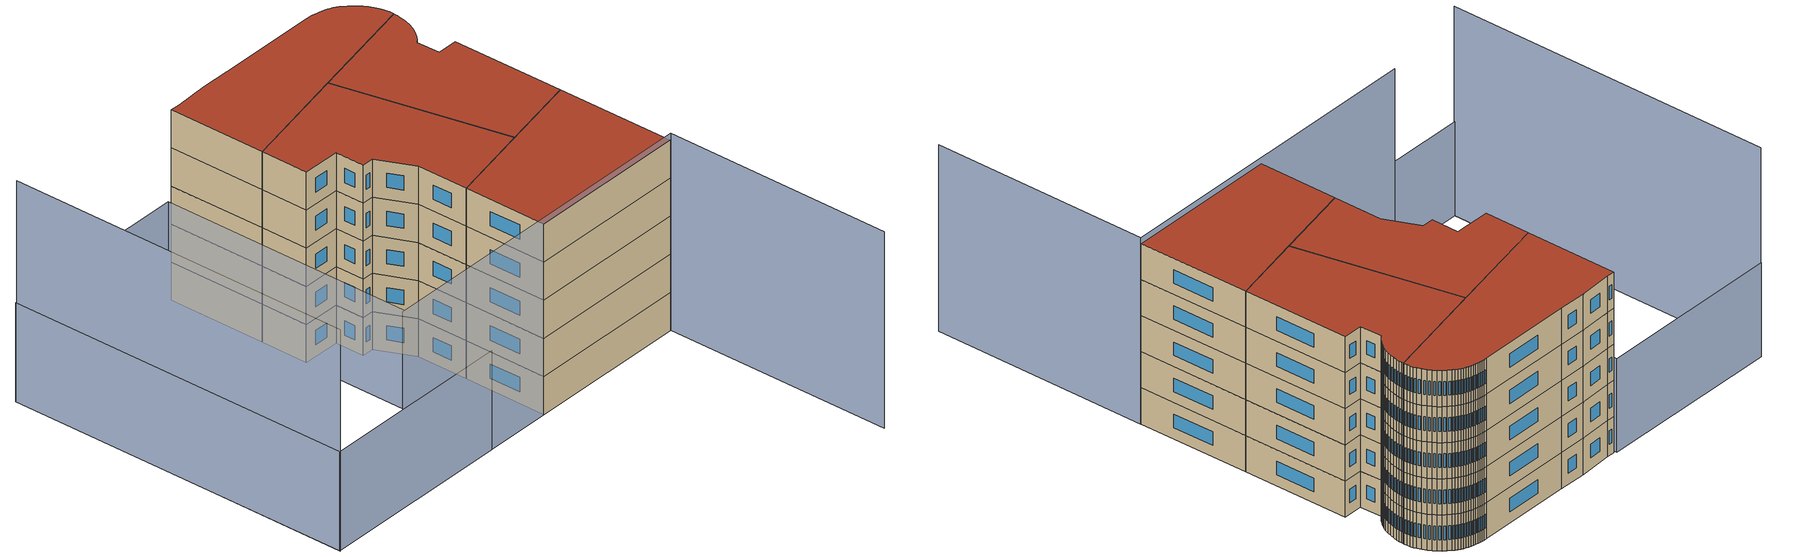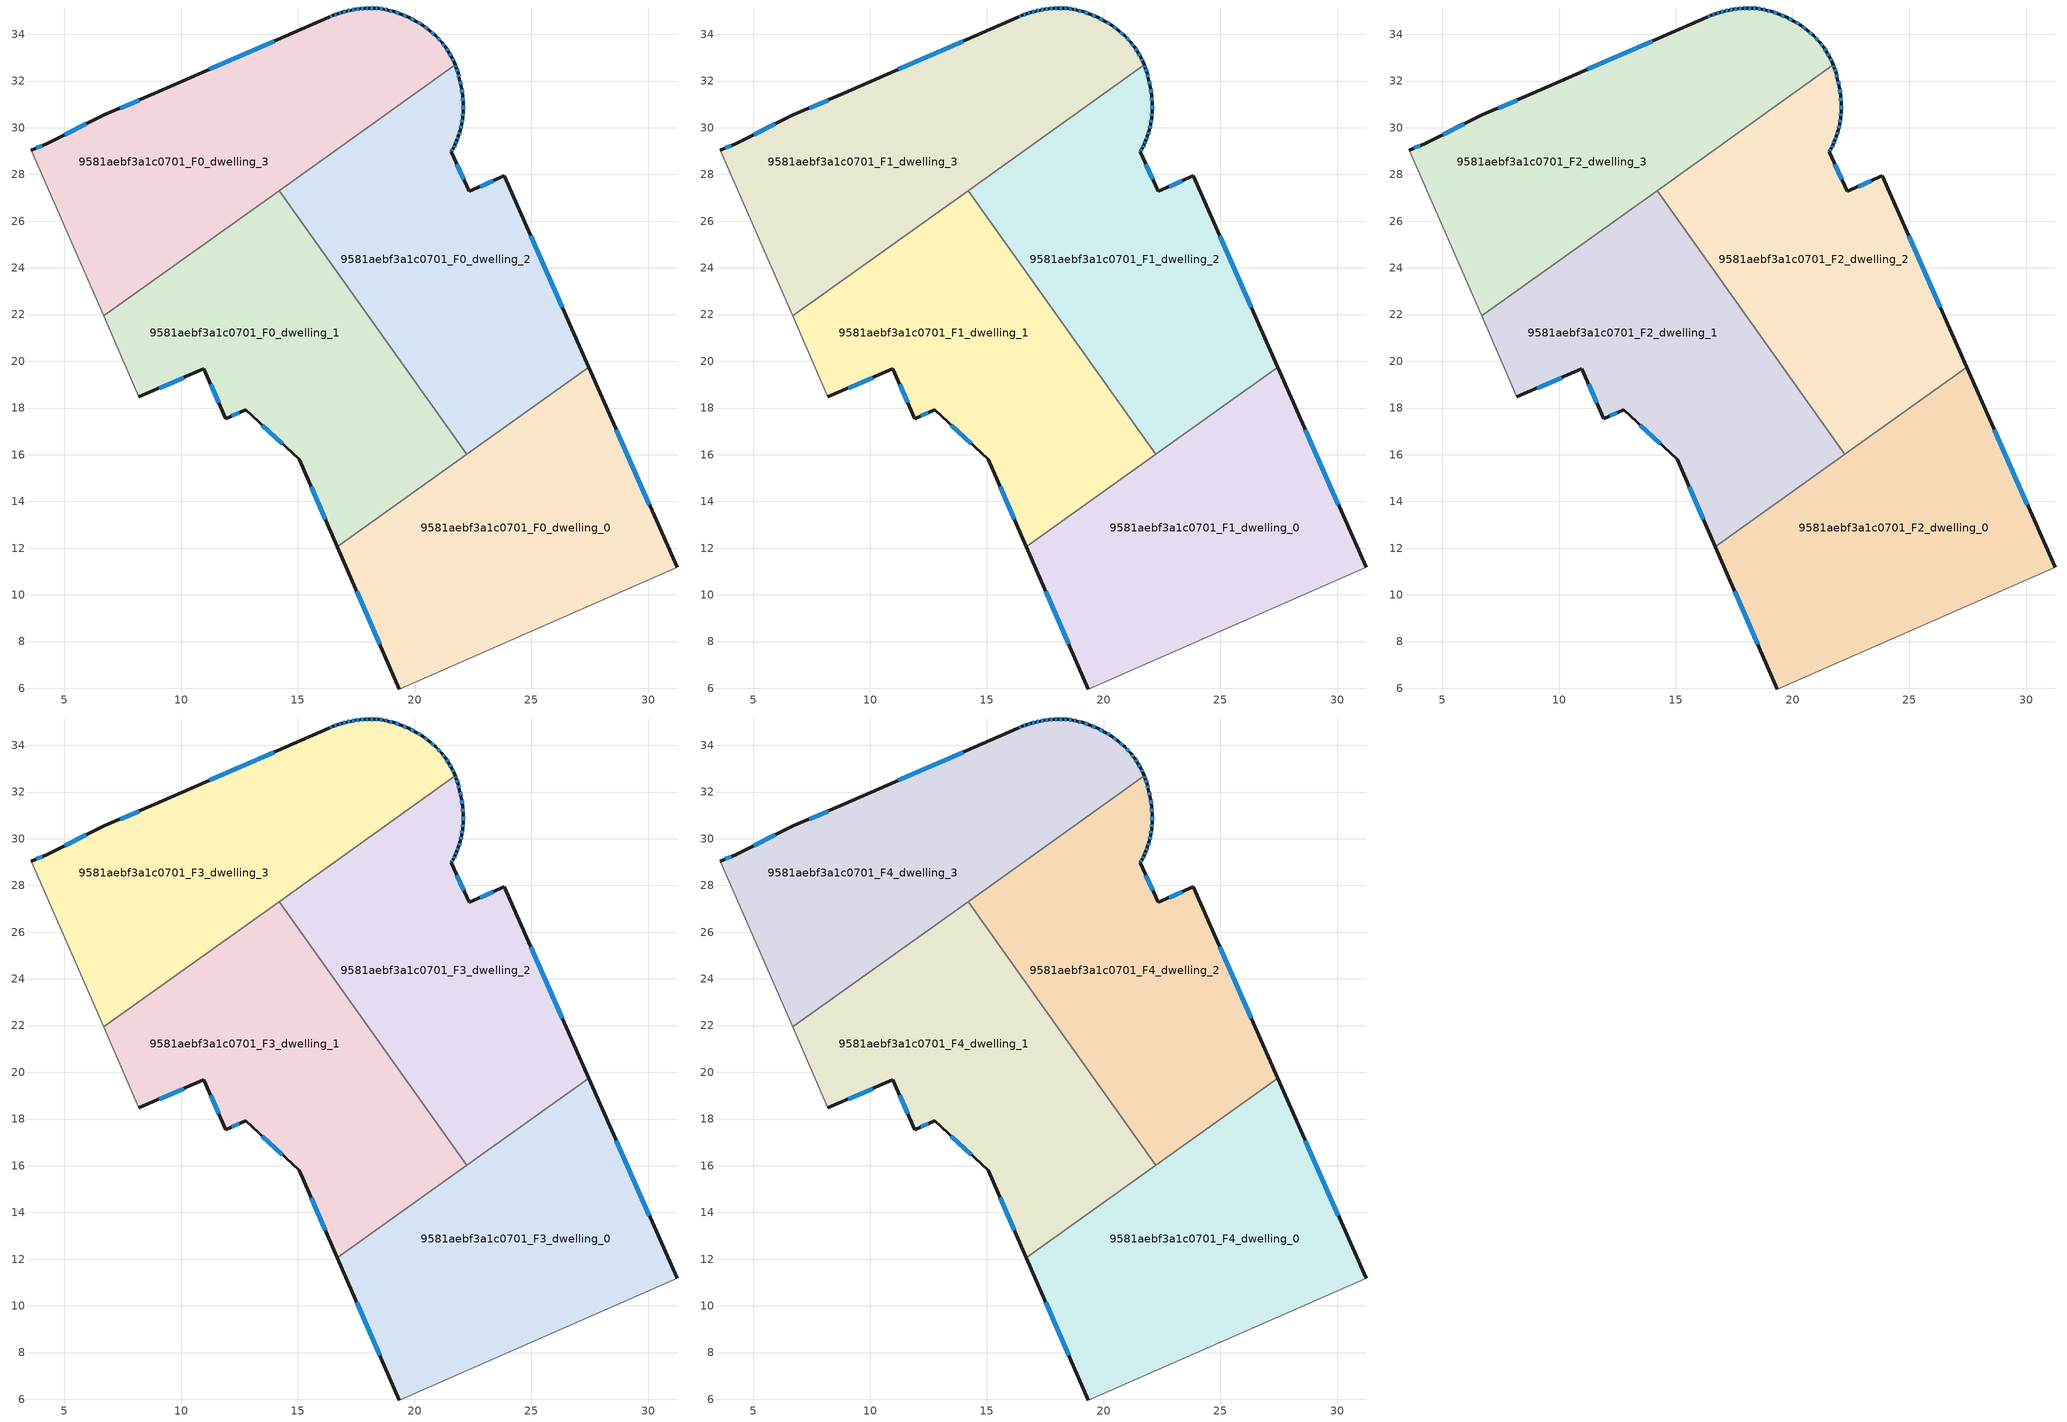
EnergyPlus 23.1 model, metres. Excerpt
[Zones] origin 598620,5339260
9581aebf3a1c0701_F0_dwelling_0
 floor ground (EU_floor_Construction): 27.45,19.75 31.23,11.18 19.34,5.97 16.69,12.07 z0
 wall outside (EU_wall_Construction): 31.23,11.18 27.45,19.75 / 16.69,12.07 19.34,5.97 z0:3
 wall adiabatic (EU_wall_Construction): 19.34,5.97 31.23,11.18 z0:3
 wall to 9581aebf3a1c0701_F0_dwelling_1 (EU_wall_Construction): 22.24,16.03 16.69,12.07 z0:3
 wall to 9581aebf3a1c0701_F0_dwelling_2 (EU_wall_Construction): 27.45,19.75 22.24,16.03 z0:3
 window (EU_Window_Construction): 30.05,13.87 28.64,17.06 / 17.52,10.16 18.51,7.88 z0.94:2.06
9581aebf3a1c0701_F0_dwelling_1
 floor ground (EU_floor_Construction): 14.19,27.31 22.24,16.03 16.69,12.07 15.05,15.81 12.75,17.92 11.9,17.55 10.97,19.68 8.19,18.47 6.67,21.95 z0
 wall outside (EU_wall_Construction): 8.19,18.47 10.97,19.68 11.9,17.55 12.76,17.92 15.05,15.81 16.69,12.07 z0:3
 wall adiabatic (EU_wall_Construction): 6.68,21.95 8.19,18.47 z0:3
 wall to 9581aebf3a1c0701_F0_dwelling_2 (EU_wall_Construction): 22.24,16.03 14.19,27.31 z0:3
 wall to 9581aebf3a1c0701_F0_dwelling_3 (EU_wall_Construction): 14.19,27.31 6.68,21.95 z0:3
 window (EU_Window_Construction): 9.06,18.85 10.1,19.3 / 15.56,14.64 16.17,13.24 / 13.48,17.26 14.33,16.47 / 12.17,17.66 12.49,17.8 / 11.27,19.01 11.61,18.22 z0.94:2.06
9581aebf3a1c0701_F0_dwelling_2
 floor ground (EU_floor_Construction): 22,31.75 22.05,31.4 22.07,31.04 22.07,30.69 22.05,30.42 22.01,30.16 21.95,29.9 21.87,29.63 21.81,29.46 21.74,29.29 21.66,29.12 21.57,28.96 22.34,27.27 23.84,27.93 27.45,19.75 22.24,16.03 14.19,27.31 21.73,32.69 21.78,32.57 21.85,32.34 21.92,32.1 z0
 wall outside (EU_wall_Construction): 27.45,19.75 23.84,27.93 22.34,27.27 21.57,28.96 21.66,29.12 21.74,29.29 21.81,29.46 21.87,29.63 21.95,29.9 22.01,30.16 22.05,30.42 22.07,30.69 22.07,31.04 22.05,31.4 22,31.75 21.92,32.1 21.85,32.34 21.78,32.57 21.73,32.69 z0:3
 wall to 9581aebf3a1c0701_F0_dwelling_3 (EU_wall_Construction): 21.73,32.69 14.19,27.31 z0:3
 window (EU_Window_Construction): 21.83,32.41 21.8,32.5 / 21.9,32.17 21.87,32.26 / 21.97,31.86 21.94,31.99 / 22.03,31.51 22.01,31.64 / 22.06,31.15 22.05,31.29 / 22.07,30.8 22.07,30.93 / 22.06,30.51 22.06,30.61 / 22.02,30.24 22.04,30.34 / 21.97,29.98 21.99,30.08 / 21.9,29.72 21.93,29.81 / 21.83,29.51 21.85,29.58 / 21.76,29.34 21.79,29.4 / 21.68,29.18 21.71,29.24 / 21.59,29.01 21.63,29.07 / 22.1,27.8 21.81,28.43 / 23.37,27.73 22.81,27.48 / 26.32,22.31 24.97,25.37 / 21.77,32.61 21.75,32.65 z0.94:2.06
9581aebf3a1c0701_F0_dwelling_3
 floor ground (EU_floor_Construction): 20.9,33.93 21.16,33.65 21.32,33.45 21.47,33.23 21.59,33.02 21.69,32.8 21.73,32.69 6.67,21.95 3.59,29.05 4.25,29.32 6.71,30.56 8.88,31.47 16.33,34.73 16.51,34.81 16.7,34.88 16.89,34.94 17.08,34.99 17.27,35.03 17.46,35.07 17.66,35.1 17.86,35.12 18.06,35.13 18.26,35.12 18.46,35.11 18.67,35.08 18.87,35.04 19.07,34.98 19.41,34.86 19.74,34.73 20.05,34.57 20.35,34.38 20.63,34.17 z0
 wall outside (EU_wall_Construction): 21.73,32.69 21.69,32.8 21.59,33.02 21.47,33.23 21.32,33.45 21.16,33.65 20.9,33.93 20.63,34.17 20.35,34.38 20.05,34.57 19.74,34.73 19.41,34.86 19.07,34.98 18.87,35.04 18.67,35.08 18.46,35.11 18.26,35.12 18.06,35.13 17.86,35.12 17.66,35.1 17.46,35.07 17.27,35.03 17.08,34.99 16.89,34.94 16.7,34.88 16.51,34.81 16.33,34.73 8.88,31.47 6.71,30.56 4.25,29.32 3.59,29.05 z0:3
 wall adiabatic (EU_wall_Construction): 3.59,29.05 6.68,21.95 z0:3
 window (EU_Window_Construction): 8.2,31.19 7.39,30.84 / 13.99,33.71 11.21,32.49 / 16.46,34.78 16.39,34.75 / 16.64,34.86 16.57,34.83 / 16.83,34.92 16.76,34.9 / 17.02,34.98 16.95,34.96 / 17.21,35.02 17.14,35 / 17.4,35.06 17.33,35.04 / 17.6,35.09 17.52,35.08 / 17.79,35.11 17.72,35.1 / 17.99,35.12 17.92,35.12 / 18.2,35.12 18.12,35.13 / 18.4,35.11 18.32,35.12 / 18.6,35.09 18.53,35.1 / 18.81,35.05 18.73,35.06 / 19.01,35 18.93,35.02 / 19.31,34.9 19.18,34.94 / 19.64,34.77 19.52,34.82 / 19.95,34.62 19.84,34.68 / 20.25,34.44 20.14,34.51 / 20.54,34.24 20.44,34.32 / 20.82,34.01 20.72,34.1 / 21.08,33.74 20.98,33.84 / 21.27,33.51 21.21,33.59 / 21.42,33.3 21.37,33.38 / 21.55,33.09 21.5,33.17 / 21.66,32.87 21.62,32.95 / 4.04,29.24 3.8,29.13 / 5.94,30.17 5.02,29.71 z0.94:2.06
9581aebf3a1c0701_F1_dwelling_0
 floor to 9581aebf3a1c0701_F0_dwelling_0 (EU_floor_Construction): 27.45,19.75 31.23,11.18 19.34,5.97 16.69,12.07 z3
 wall outside (EU_wall_Construction): 31.23,11.18 27.45,19.75 / 16.69,12.07 19.34,5.97 z3:6
 wall adiabatic (EU_wall_Construction): 19.34,5.97 31.23,11.18 z3:6
 wall to 9581aebf3a1c0701_F1_dwelling_1 (EU_wall_Construction): 22.24,16.03 16.69,12.07 z3:6
 wall to 9581aebf3a1c0701_F1_dwelling_2 (EU_wall_Construction): 27.45,19.75 22.24,16.03 z3:6
 window (EU_Window_Construction): 30.05,13.87 28.64,17.06 / 17.52,10.16 18.51,7.88 z3.94:5.06
9581aebf3a1c0701_F1_dwelling_1
 floor to 9581aebf3a1c0701_F0_dwelling_1 (EU_floor_Construction): 14.19,27.31 22.24,16.03 16.69,12.07 15.05,15.81 12.75,17.92 11.9,17.55 10.97,19.68 8.19,18.47 6.67,21.95 z3
 wall outside (EU_wall_Construction): 8.19,18.47 10.97,19.68 11.9,17.55 12.76,17.92 15.05,15.81 16.69,12.07 z3:6
 wall adiabatic (EU_wall_Construction): 6.68,21.95 8.19,18.47 z3:6
 wall to 9581aebf3a1c0701_F1_dwelling_2 (EU_wall_Construction): 22.24,16.03 14.19,27.31 z3:6
 wall to 9581aebf3a1c0701_F1_dwelling_3 (EU_wall_Construction): 14.19,27.31 6.68,21.95 z3:6
 window (EU_Window_Construction): 9.06,18.85 10.1,19.3 / 15.56,14.64 16.17,13.24 / 13.48,17.26 14.33,16.47 / 12.17,17.66 12.49,17.8 / 11.27,19.01 11.61,18.22 z3.94:5.06
9581aebf3a1c0701_F1_dwelling_2
 floor to 9581aebf3a1c0701_F0_dwelling_2 (EU_floor_Construction): 22,31.75 22.05,31.4 22.07,31.04 22.07,30.69 22.05,30.42 22.01,30.16 21.95,29.9 21.87,29.63 21.81,29.46 21.74,29.29 21.66,29.12 21.57,28.96 22.34,27.27 23.84,27.93 27.45,19.75 22.24,16.03 14.19,27.31 21.73,32.69 21.78,32.57 21.85,32.34 21.92,32.1 z3
 wall outside (EU_wall_Construction): 27.45,19.75 23.84,27.93 22.34,27.27 21.57,28.96 21.66,29.12 21.74,29.29 21.81,29.46 21.87,29.63 21.95,29.9 22.01,30.16 22.05,30.42 22.07,30.69 22.07,31.04 22.05,31.4 22,31.75 21.92,32.1 21.85,32.34 21.78,32.57 21.73,32.69 z3:6
 wall to 9581aebf3a1c0701_F1_dwelling_3 (EU_wall_Construction): 21.73,32.69 14.19,27.31 z3:6
 window (EU_Window_Construction): 21.83,32.41 21.8,32.5 / 21.9,32.17 21.87,32.26 / 21.97,31.86 21.94,31.99 / 22.03,31.51 22.01,31.64 / 22.06,31.15 22.05,31.29 / 22.07,30.8 22.07,30.93 / 22.06,30.51 22.06,30.61 / 22.02,30.24 22.04,30.34 / 21.97,29.98 21.99,30.08 / 21.9,29.72 21.93,29.81 / 21.83,29.51 21.85,29.58 / 21.76,29.34 21.79,29.4 / 21.68,29.18 21.71,29.24 / 21.59,29.01 21.63,29.07 / 22.1,27.8 21.81,28.43 / 23.37,27.73 22.81,27.48 / 26.32,22.31 24.97,25.37 / 21.77,32.61 21.75,32.65 z3.94:5.06
9581aebf3a1c0701_F1_dwelling_3
 floor to 9581aebf3a1c0701_F0_dwelling_3 (EU_floor_Construction): 20.9,33.93 21.16,33.65 21.32,33.45 21.47,33.23 21.59,33.02 21.69,32.8 21.73,32.69 6.67,21.95 3.59,29.05 4.25,29.32 6.71,30.56 8.88,31.47 16.33,34.73 16.51,34.81 16.7,34.88 16.89,34.94 17.08,34.99 17.27,35.03 17.46,35.07 17.66,35.1 17.86,35.12 18.06,35.13 18.26,35.12 18.46,35.11 18.67,35.08 18.87,35.04 19.07,34.98 19.41,34.86 19.74,34.73 20.05,34.57 20.35,34.38 20.63,34.17 z3
 wall outside (EU_wall_Construction): 21.73,32.69 21.69,32.8 21.59,33.02 21.47,33.23 21.32,33.45 21.16,33.65 20.9,33.93 20.63,34.17 20.35,34.38 20.05,34.57 19.74,34.73 19.41,34.86 19.07,34.98 18.87,35.04 18.67,35.08 18.46,35.11 18.26,35.12 18.06,35.13 17.86,35.12 17.66,35.1 17.46,35.07 17.27,35.03 17.08,34.99 16.89,34.94 16.7,34.88 16.51,34.81 16.33,34.73 8.88,31.47 6.71,30.56 4.25,29.32 3.59,29.05 z3:6
 wall adiabatic (EU_wall_Construction): 3.59,29.05 6.68,21.95 z3:6
 window (EU_Window_Construction): 8.2,31.19 7.39,30.84 / 13.99,33.71 11.21,32.49 / 16.46,34.78 16.39,34.75 / 16.64,34.86 16.57,34.83 / 16.83,34.92 16.76,34.9 / 17.02,34.98 16.95,34.96 / 17.21,35.02 17.14,35 / 17.4,35.06 17.33,35.04 / 17.6,35.09 17.52,35.08 / 17.79,35.11 17.72,35.1 / 17.99,35.12 17.92,35.12 / 18.2,35.12 18.12,35.13 / 18.4,35.11 18.32,35.12 / 18.6,35.09 18.53,35.1 / 18.81,35.05 18.73,35.06 / 19.01,35 18.93,35.02 / 19.31,34.9 19.18,34.94 / 19.64,34.77 19.52,34.82 / 19.95,34.62 19.84,34.68 / 20.25,34.44 20.14,34.51 / 20.54,34.24 20.44,34.32 / 20.82,34.01 20.72,34.1 / 21.08,33.74 20.98,33.84 / 21.27,33.51 21.21,33.59 / 21.42,33.3 21.37,33.38 / 21.55,33.09 21.5,33.17 / 21.66,32.87 21.62,32.95 / 4.04,29.24 3.8,29.13 / 5.94,30.17 5.02,29.71 z3.94:5.06
9581aebf3a1c0701_F2_dwelling_0
 floor to 9581aebf3a1c0701_F1_dwelling_0 (EU_floor_Construction): 27.45,19.75 31.23,11.18 19.34,5.97 16.69,12.07 z6
 wall outside (EU_wall_Construction): 31.23,11.18 27.45,19.75 / 16.69,12.07 19.34,5.97 z6:9
 wall adiabatic (EU_wall_Construction): 19.34,5.97 31.23,11.18 z6:9
 wall to 9581aebf3a1c0701_F2_dwelling_1 (EU_wall_Construction): 22.24,16.03 16.69,12.07 z6:9
 wall to 9581aebf3a1c0701_F2_dwelling_2 (EU_wall_Construction): 27.45,19.75 22.24,16.03 z6:9
 window (EU_Window_Construction): 30.05,13.87 28.64,17.06 / 17.52,10.16 18.51,7.88 z6.94:8.06
9581aebf3a1c0701_F2_dwelling_1
 floor to 9581aebf3a1c0701_F1_dwelling_1 (EU_floor_Construction): 14.19,27.31 22.24,16.03 16.69,12.07 15.05,15.81 12.75,17.92 11.9,17.55 10.97,19.68 8.19,18.47 6.67,21.95 z6
 wall outside (EU_wall_Construction): 8.19,18.47 10.97,19.68 11.9,17.55 12.76,17.92 15.05,15.81 16.69,12.07 z6:9
 wall adiabatic (EU_wall_Construction): 6.68,21.95 8.19,18.47 z6:9
 wall to 9581aebf3a1c0701_F2_dwelling_2 (EU_wall_Construction): 22.24,16.03 14.19,27.31 z6:9
 wall to 9581aebf3a1c0701_F2_dwelling_3 (EU_wall_Construction): 14.19,27.31 6.68,21.95 z6:9
 window (EU_Window_Construction): 9.06,18.85 10.1,19.3 / 15.56,14.64 16.17,13.24 / 13.48,17.26 14.33,16.47 / 12.17,17.66 12.49,17.8 / 11.27,19.01 11.61,18.22 z6.94:8.06
9581aebf3a1c0701_F2_dwelling_2
 floor to 9581aebf3a1c0701_F1_dwelling_2 (EU_floor_Construction): 22,31.75 22.05,31.4 22.07,31.04 22.07,30.69 22.05,30.42 22.01,30.16 21.95,29.9 21.87,29.63 21.81,29.46 21.74,29.29 21.66,29.12 21.57,28.96 22.34,27.27 23.84,27.93 27.45,19.75 22.24,16.03 14.19,27.31 21.73,32.69 21.78,32.57 21.85,32.34 21.92,32.1 z6
 wall outside (EU_wall_Construction): 27.45,19.75 23.84,27.93 22.34,27.27 21.57,28.96 21.66,29.12 21.74,29.29 21.81,29.46 21.87,29.63 21.95,29.9 22.01,30.16 22.05,30.42 22.07,30.69 22.07,31.04 22.05,31.4 22,31.75 21.92,32.1 21.85,32.34 21.78,32.57 21.73,32.69 z6:9
 wall to 9581aebf3a1c0701_F2_dwelling_3 (EU_wall_Construction): 21.73,32.69 14.19,27.31 z6:9
 window (EU_Window_Construction): 21.83,32.41 21.8,32.5 / 21.9,32.17 21.87,32.26 / 21.97,31.86 21.94,31.99 / 22.03,31.51 22.01,31.64 / 22.06,31.15 22.05,31.29 / 22.07,30.8 22.07,30.93 / 22.06,30.51 22.06,30.61 / 22.02,30.24 22.04,30.34 / 21.97,29.98 21.99,30.08 / 21.9,29.72 21.93,29.81 / 21.83,29.51 21.85,29.58 / 21.76,29.34 21.79,29.4 / 21.68,29.18 21.71,29.24 / 21.59,29.01 21.63,29.07 / 22.1,27.8 21.81,28.43 / 23.37,27.73 22.81,27.48 / 26.32,22.31 24.97,25.37 / 21.77,32.61 21.75,32.65 z6.94:8.06
9581aebf3a1c0701_F2_dwelling_3
 floor to 9581aebf3a1c0701_F1_dwelling_3 (EU_floor_Construction): 20.9,33.93 21.16,33.65 21.32,33.45 21.47,33.23 21.59,33.02 21.69,32.8 21.73,32.69 6.67,21.95 3.59,29.05 4.25,29.32 6.71,30.56 8.88,31.47 16.33,34.73 16.51,34.81 16.7,34.88 16.89,34.94 17.08,34.99 17.27,35.03 17.46,35.07 17.66,35.1 17.86,35.12 18.06,35.13 18.26,35.12 18.46,35.11 18.67,35.08 18.87,35.04 19.07,34.98 19.41,34.86 19.74,34.73 20.05,34.57 20.35,34.38 20.63,34.17 z6
 wall outside (EU_wall_Construction): 21.73,32.69 21.69,32.8 21.59,33.02 21.47,33.23 21.32,33.45 21.16,33.65 20.9,33.93 20.63,34.17 20.35,34.38 20.05,34.57 19.74,34.73 19.41,34.86 19.07,34.98 18.87,35.04 18.67,35.08 18.46,35.11 18.26,35.12 18.06,35.13 17.86,35.12 17.66,35.1 17.46,35.07 17.27,35.03 17.08,34.99 16.89,34.94 16.7,34.88 16.51,34.81 16.33,34.73 8.88,31.47 6.71,30.56 4.25,29.32 3.59,29.05 z6:9
 wall adiabatic (EU_wall_Construction): 3.59,29.05 6.68,21.95 z6:9
 window (EU_Window_Construction): 8.2,31.19 7.39,30.84 / 13.99,33.71 11.21,32.49 / 16.46,34.78 16.39,34.75 / 16.64,34.86 16.57,34.83 / 16.83,34.92 16.76,34.9 / 17.02,34.98 16.95,34.96 / 17.21,35.02 17.14,35 / 17.4,35.06 17.33,35.04 / 17.6,35.09 17.52,35.08 / 17.79,35.11 17.72,35.1 / 17.99,35.12 17.92,35.12 / 18.2,35.12 18.12,35.13 / 18.4,35.11 18.32,35.12 / 18.6,35.09 18.53,35.1 / 18.81,35.05 18.73,35.06 / 19.01,35 18.93,35.02 / 19.31,34.9 19.18,34.94 / 19.64,34.77 19.52,34.82 / 19.95,34.62 19.84,34.68 / 20.25,34.44 20.14,34.51 / 20.54,34.24 20.44,34.32 / 20.82,34.01 20.72,34.1 / 21.08,33.74 20.98,33.84 / 21.27,33.51 21.21,33.59 / 21.42,33.3 21.37,33.38 / 21.55,33.09 21.5,33.17 / 21.66,32.87 21.62,32.95 / 4.04,29.24 3.8,29.13 / 5.94,30.17 5.02,29.71 z6.94:8.06
9581aebf3a1c0701_F3_dwelling_0
 floor to 9581aebf3a1c0701_F2_dwelling_0 (EU_floor_Construction): 27.45,19.75 31.23,11.18 19.34,5.97 16.69,12.07 z9
 wall outside (EU_wall_Construction): 31.23,11.18 27.45,19.75 / 16.69,12.07 19.34,5.97 z9:12
 wall adiabatic (EU_wall_Construction): 19.34,5.97 31.23,11.18 z9:12
 wall to 9581aebf3a1c0701_F3_dwelling_1 (EU_wall_Construction): 22.24,16.03 16.69,12.07 z9:12
 wall to 9581aebf3a1c0701_F3_dwelling_2 (EU_wall_Construction): 27.45,19.75 22.24,16.03 z9:12
 window (EU_Window_Construction): 30.05,13.87 28.64,17.06 / 17.52,10.16 18.51,7.88 z9.94:11.06
9581aebf3a1c0701_F3_dwelling_1
 floor to 9581aebf3a1c0701_F2_dwelling_1 (EU_floor_Construction): 14.19,27.31 22.24,16.03 16.69,12.07 15.05,15.81 12.75,17.92 11.9,17.55 10.97,19.68 8.19,18.47 6.67,21.95 z9
 wall outside (EU_wall_Construction): 8.19,18.47 10.97,19.68 11.9,17.55 12.76,17.92 15.05,15.81 16.69,12.07 z9:12
 wall adiabatic (EU_wall_Construction): 6.68,21.95 8.19,18.47 z9:12
 wall to 9581aebf3a1c0701_F3_dwelling_2 (EU_wall_Construction): 22.24,16.03 14.19,27.31 z9:12
 wall to 9581aebf3a1c0701_F3_dwelling_3 (EU_wall_Construction): 14.19,27.31 6.68,21.95 z9:12
 window (EU_Window_Construction): 9.06,18.85 10.1,19.3 / 15.56,14.64 16.17,13.24 / 13.48,17.26 14.33,16.47 / 12.17,17.66 12.49,17.8 / 11.27,19.01 11.61,18.22 z9.94:11.06
9581aebf3a1c0701_F3_dwelling_2
 floor to 9581aebf3a1c0701_F2_dwelling_2 (EU_floor_Construction): 22,31.75 22.05,31.4 22.07,31.04 22.07,30.69 22.05,30.42 22.01,30.16 21.95,29.9 21.87,29.63 21.81,29.46 21.74,29.29 21.66,29.12 21.57,28.96 22.34,27.27 23.84,27.93 27.45,19.75 22.24,16.03 14.19,27.31 21.73,32.69 21.78,32.57 21.85,32.34 21.92,32.1 z9
 wall outside (EU_wall_Construction): 27.45,19.75 23.84,27.93 22.34,27.27 21.57,28.96 21.66,29.12 21.74,29.29 21.81,29.46 21.87,29.63 21.95,29.9 22.01,30.16 22.05,30.42 22.07,30.69 22.07,31.04 22.05,31.4 22,31.75 21.92,32.1 21.85,32.34 21.78,32.57 21.73,32.69 z9:12
 wall to 9581aebf3a1c0701_F3_dwelling_3 (EU_wall_Construction): 21.73,32.69 14.19,27.31 z9:12
 window (EU_Window_Construction): 21.83,32.41 21.8,32.5 / 21.9,32.17 21.87,32.26 / 21.97,31.86 21.94,31.99 / 22.03,31.51 22.01,31.64 / 22.06,31.15 22.05,31.29 / 22.07,30.8 22.07,30.93 / 22.06,30.51 22.06,30.61 / 22.02,30.24 22.04,30.34 / 21.97,29.98 21.99,30.08 / 21.9,29.72 21.93,29.81 / 21.83,29.51 21.85,29.58 / 21.76,29.34 21.79,29.4 / 21.68,29.18 21.71,29.24 / 21.59,29.01 21.63,29.07 / 22.1,27.8 21.81,28.43 / 23.37,27.73 22.81,27.48 / 26.32,22.31 24.97,25.37 / 21.77,32.61 21.75,32.65 z9.94:11.06
9581aebf3a1c0701_F3_dwelling_3
 floor to 9581aebf3a1c0701_F2_dwelling_3 (EU_floor_Construction): 20.9,33.93 21.16,33.65 21.32,33.45 21.47,33.23 21.59,33.02 21.69,32.8 21.73,32.69 6.67,21.95 3.59,29.05 4.25,29.32 6.71,30.56 8.88,31.47 16.33,34.73 16.51,34.81 16.7,34.88 16.89,34.94 17.08,34.99 17.27,35.03 17.46,35.07 17.66,35.1 17.86,35.12 18.06,35.13 18.26,35.12 18.46,35.11 18.67,35.08 18.87,35.04 19.07,34.98 19.41,34.86 19.74,34.73 20.05,34.57 20.35,34.38 20.63,34.17 z9
 wall outside (EU_wall_Construction): 21.73,32.69 21.69,32.8 21.59,33.02 21.47,33.23 21.32,33.45 21.16,33.65 20.9,33.93 20.63,34.17 20.35,34.38 20.05,34.57 19.74,34.73 19.41,34.86 19.07,34.98 18.87,35.04 18.67,35.08 18.46,35.11 18.26,35.12 18.06,35.13 17.86,35.12 17.66,35.1 17.46,35.07 17.27,35.03 17.08,34.99 16.89,34.94 16.7,34.88 16.51,34.81 16.33,34.73 8.88,31.47 6.71,30.56 4.25,29.32 3.59,29.05 z9:12
 wall adiabatic (EU_wall_Construction): 3.59,29.05 6.68,21.95 z9:12
 window (EU_Window_Construction): 8.2,31.19 7.39,30.84 / 13.99,33.71 11.21,32.49 / 16.46,34.78 16.39,34.75 / 16.64,34.86 16.57,34.83 / 16.83,34.92 16.76,34.9 / 17.02,34.98 16.95,34.96 / 17.21,35.02 17.14,35 / 17.4,35.06 17.33,35.04 / 17.6,35.09 17.52,35.08 / 17.79,35.11 17.72,35.1 / 17.99,35.12 17.92,35.12 / 18.2,35.12 18.12,35.13 / 18.4,35.11 18.32,35.12 / 18.6,35.09 18.53,35.1 / 18.81,35.05 18.73,35.06 / 19.01,35 18.93,35.02 / 19.31,34.9 19.18,34.94 / 19.64,34.77 19.52,34.82 / 19.95,34.62 19.84,34.68 / 20.25,34.44 20.14,34.51 / 20.54,34.24 20.44,34.32 / 20.82,34.01 20.72,34.1 / 21.08,33.74 20.98,33.84 / 21.27,33.51 21.21,33.59 / 21.42,33.3 21.37,33.38 / 21.55,33.09 21.5,33.17 / 21.66,32.87 21.62,32.95 / 4.04,29.24 3.8,29.13 / 5.94,30.17 5.02,29.71 z9.94:11.06
9581aebf3a1c0701_F4_dwelling_0
 floor to 9581aebf3a1c0701_F3_dwelling_0 (EU_floor_Construction): 27.45,19.75 31.23,11.18 19.34,5.97 16.69,12.07 z12
 wall outside (EU_wall_Construction): 31.23,11.18 27.45,19.75 / 16.69,12.07 19.34,5.97 z12:15
 wall adiabatic (EU_wall_Construction): 19.34,5.97 31.23,11.18 z12:15
 wall to 9581aebf3a1c0701_F4_dwelling_1 (EU_wall_Construction): 22.24,16.03 16.69,12.07 z12:15
 wall to 9581aebf3a1c0701_F4_dwelling_2 (EU_wall_Construction): 27.45,19.75 22.24,16.03 z12:15
 window (EU_Window_Construction): 30.05,13.87 28.64,17.06 / 17.52,10.16 18.51,7.88 z12.94:14.06
 roof outside (EU_roof_Construction): 31.23,11.18 27.45,19.75 16.69,12.07 19.34,5.97 z15
9581aebf3a1c0701_F4_dwelling_1
 floor to 9581aebf3a1c0701_F3_dwelling_1 (EU_floor_Construction): 14.19,27.31 22.24,16.03 16.69,12.07 15.05,15.81 12.75,17.92 11.9,17.55 10.97,19.68 8.19,18.47 6.67,21.95 z12
 wall outside (EU_wall_Construction): 8.19,18.47 10.97,19.68 11.9,17.55 12.76,17.92 15.05,15.81 16.69,12.07 z12:15
 wall adiabatic (EU_wall_Construction): 6.68,21.95 8.19,18.47 z12:15
 wall to 9581aebf3a1c0701_F4_dwelling_2 (EU_wall_Construction): 22.24,16.03 14.19,27.31 z12:15
 wall to 9581aebf3a1c0701_F4_dwelling_3 (EU_wall_Construction): 14.19,27.31 6.68,21.95 z12:15
 window (EU_Window_Construction): 9.06,18.85 10.1,19.3 / 15.56,14.64 16.17,13.24 / 13.48,17.26 14.33,16.47 / 12.17,17.66 12.49,17.8 / 11.27,19.01 11.61,18.22 z12.94:14.06
 roof outside (EU_roof_Construction): 22.24,16.03 14.19,27.31 6.67,21.95 8.19,18.47 10.97,19.68 11.9,17.55 12.75,17.92 15.05,15.81 16.69,12.07 z15
9581aebf3a1c0701_F4_dwelling_2
 floor to 9581aebf3a1c0701_F3_dwelling_2 (EU_floor_Construction): 22,31.75 22.05,31.4 22.07,31.04 22.07,30.69 22.05,30.42 22.01,30.16 21.95,29.9 21.87,29.63 21.81,29.46 21.74,29.29 21.66,29.12 21.57,28.96 22.34,27.27 23.84,27.93 27.45,19.75 22.24,16.03 14.19,27.31 21.73,32.69 21.78,32.57 21.85,32.34 21.92,32.1 z12
 wall outside (EU_wall_Construction): 27.45,19.75 23.84,27.93 22.34,27.27 21.57,28.96 21.66,29.12 21.74,29.29 21.81,29.46 21.87,29.63 21.95,29.9 22.01,30.16 22.05,30.42 22.07,30.69 22.07,31.04 22.05,31.4 22,31.75 21.92,32.1 21.85,32.34 21.78,32.57 21.73,32.69 z12:15
 wall to 9581aebf3a1c0701_F4_dwelling_3 (EU_wall_Construction): 21.73,32.69 14.19,27.31 z12:15
 window (EU_Window_Construction): 21.83,32.41 21.8,32.5 / 21.9,32.17 21.87,32.26 / 21.97,31.86 21.94,31.99 / 22.03,31.51 22.01,31.64 / 22.06,31.15 22.05,31.29 / 22.07,30.8 22.07,30.93 / 22.06,30.51 22.06,30.61 / 22.02,30.24 22.04,30.34 / 21.97,29.98 21.99,30.08 / 21.9,29.72 21.93,29.81 / 21.83,29.51 21.85,29.58 / 21.76,29.34 21.79,29.4 / 21.68,29.18 21.71,29.24 / 21.59,29.01 21.63,29.07 / 22.1,27.8 21.81,28.43 / 23.37,27.73 22.81,27.48 / 26.32,22.31 24.97,25.37 / 21.77,32.61 21.75,32.65 z12.94:14.06
 roof outside (EU_roof_Construction): 27.45,19.75 23.84,27.93 22.34,27.27 21.57,28.96 21.66,29.12 21.74,29.29 21.81,29.46 21.87,29.63 21.95,29.9 22.01,30.16 22.05,30.42 22.07,30.69 22.07,31.04 22.05,31.4 22,31.75 21.92,32.1 21.85,32.34 21.78,32.57 21.73,32.69 14.19,27.31 22.24,16.03 z15
9581aebf3a1c0701_F4_dwelling_3
 floor to 9581aebf3a1c0701_F3_dwelling_3 (EU_floor_Construction): 20.9,33.93 21.16,33.65 21.32,33.45 21.47,33.23 21.59,33.02 21.69,32.8 21.73,32.69 6.67,21.95 3.59,29.05 4.25,29.32 6.71,30.56 8.88,31.47 16.33,34.73 16.51,34.81 16.7,34.88 16.89,34.94 17.08,34.99 17.27,35.03 17.46,35.07 17.66,35.1 17.86,35.12 18.06,35.13 18.26,35.12 18.46,35.11 18.67,35.08 18.87,35.04 19.07,34.98 19.41,34.86 19.74,34.73 20.05,34.57 20.35,34.38 20.63,34.17 z12
 wall outside (EU_wall_Construction): 21.73,32.69 21.69,32.8 21.59,33.02 21.47,33.23 21.32,33.45 21.16,33.65 20.9,33.93 20.63,34.17 20.35,34.38 20.05,34.57 19.74,34.73 19.41,34.86 19.07,34.98 18.87,35.04 18.67,35.08 18.46,35.11 18.26,35.12 18.06,35.13 17.86,35.12 17.66,35.1 17.46,35.07 17.27,35.03 17.08,34.99 16.89,34.94 16.7,34.88 16.51,34.81 16.33,34.73 8.88,31.47 6.71,30.56 4.25,29.32 3.59,29.05 z12:15
 wall adiabatic (EU_wall_Construction): 3.59,29.05 6.68,21.95 z12:15
 window (EU_Window_Construction): 8.2,31.19 7.39,30.84 / 13.99,33.71 11.21,32.49 / 16.46,34.78 16.39,34.75 / 16.64,34.86 16.57,34.83 / 16.83,34.92 16.76,34.9 / 17.02,34.98 16.95,34.96 / 17.21,35.02 17.14,35 / 17.4,35.06 17.33,35.04 / 17.6,35.09 17.52,35.08 / 17.79,35.11 17.72,35.1 / 17.99,35.12 17.92,35.12 / 18.2,35.12 18.12,35.13 / 18.4,35.11 18.32,35.12 / 18.6,35.09 18.53,35.1 / 18.81,35.05 18.73,35.06 / 19.01,35 18.93,35.02 / 19.31,34.9 19.18,34.94 / 19.64,34.77 19.52,34.82 / 19.95,34.62 19.84,34.68 / 20.25,34.44 20.14,34.51 / 20.54,34.24 20.44,34.32 / 20.82,34.01 20.72,34.1 / 21.08,33.74 20.98,33.84 / 21.27,33.51 21.21,33.59 / 21.42,33.3 21.37,33.38 / 21.55,33.09 21.5,33.17 / 21.66,32.87 21.62,32.95 / 4.04,29.24 3.8,29.13 / 5.94,30.17 5.02,29.71 z12.94:14.06
 roof outside (EU_roof_Construction): 21.73,32.69 21.69,32.8 21.59,33.02 21.47,33.23 21.32,33.45 21.16,33.65 20.9,33.93 20.63,34.17 20.35,34.38 20.05,34.57 19.74,34.73 19.41,34.86 19.07,34.98 18.87,35.04 18.67,35.08 18.46,35.11 18.26,35.12 18.06,35.13 17.86,35.12 17.66,35.1 17.46,35.07 17.27,35.03 17.08,34.99 16.89,34.94 16.7,34.88 16.51,34.81 16.33,34.73 8.88,31.47 6.71,30.56 4.25,29.32 3.59,29.05 6.67,21.95 z15
shading: 6.08,0.17 31.27,11.2 / 31.27,11.2 38.57,-5.48 z0:15.5; -10.87,22.88 0.15,-2.47 z0:17.4; 3.39,29.13 14.44,3.81 / 14.44,3.81 0.13,-2.43 / 0.13,-2.43 -10.92,22.88 / -10.92,22.88 3.39,29.13 z0:7.8
[Building]
EU S2 Campaign: North Axis=0; Terrain=City; Solar Distribution=FullExterior
[Site:Location]
Vienna: Latitude=48; Longitude=16.5; Time Zone=1; Elevation=183
[SizingPeriod:WeatherFileDays]
AnnualSizingPeriod: Begin Month=1; Begin Day of Month=1; End Month=12; End Day of Month=31; Day of Week for Start Day=Monday; Use Weather File Daylight Saving Period=No; Use Weather File Rain and Snow Indicators=No
[MATERIAL]
EU_InternalMass_Material: Roughness=MediumRough; Thickness=0.1; Conductivity=1; Density=1800; Specific Heat=900; Thermal Absorptance=0.9; Solar Absorptance=0.7; Visible Absorptance=0.7
[MATERIAL:NOMASS] Roughness=MediumRough; Thermal Absorptance=0.9; Solar Absorptance=0.7; Visible Absorptance=0.7
Name | Thermal Resistance
EU_wall_NoMass | 0.914258
EU_roof_NoMass | 0.954009
EU_floor_NoMass | 1.09711
[WINDOWMATERIAL:SIMPLEGLAZINGSYSTEM]
EU_Window_SimpleGlazing: UFactor=2.09642; Solar Heat Gain Coefficient=0.65; Visible Transmittance=0.65
[CONSTRUCTION]
EU_wall_Construction: EU_wall_NoMass
EU_roof_Construction: EU_roof_NoMass
EU_floor_Construction: EU_floor_NoMass
EU_Window_Construction: EU_Window_SimpleGlazing
EU_InternalMass_Construction: EU_InternalMass_Material
[ZONE] Type=1; Multiplier=1; Ceiling Height=autocalculate; Floor Area=autocalculate; Part of Total Floor Area=Yes
Name | Volume
9581aebf3a1c0701_F0_dwelling_0; 9581aebf3a1c0701_F1_dwelling_0; 9581aebf3a1c0701_F2_dwelling_0; 9581aebf3a1c0701_F3_dwelling_0; 9581aebf3a1c0701_F4_dwelling_0 | 311.476
9581aebf3a1c0701_F0_dwelling_1; 9581aebf3a1c0701_F1_dwelling_1; 9581aebf3a1c0701_F2_dwelling_1; 9581aebf3a1c0701_F3_dwelling_1; 9581aebf3a1c0701_F4_dwelling_1 | 311.494
9581aebf3a1c0701_F0_dwelling_2; 9581aebf3a1c0701_F1_dwelling_2; 9581aebf3a1c0701_F2_dwelling_2; 9581aebf3a1c0701_F3_dwelling_2; 9581aebf3a1c0701_F4_dwelling_2 | 311.473
9581aebf3a1c0701_F0_dwelling_3; 9581aebf3a1c0701_F1_dwelling_3; 9581aebf3a1c0701_F2_dwelling_3; 9581aebf3a1c0701_F3_dwelling_3; 9581aebf3a1c0701_F4_dwelling_3 | 311.471
[INTERNALMASS] Construction=EU_InternalMass_Construction
Name | Zone or ZoneList | Surface Area
9581aebf3a1c0701_F0_dwelling_0_EU_InternalMass | 9581aebf3a1c0701_F0_dwelling_0 | 103.825
9581aebf3a1c0701_F0_dwelling_1_EU_InternalMass | 9581aebf3a1c0701_F0_dwelling_1 | 103.833
9581aebf3a1c0701_F0_dwelling_2_EU_InternalMass | 9581aebf3a1c0701_F0_dwelling_2 | 103.826
9581aebf3a1c0701_F0_dwelling_3_EU_InternalMass | 9581aebf3a1c0701_F0_dwelling_3 | 103.823
9581aebf3a1c0701_F1_dwelling_0_EU_InternalMass | 9581aebf3a1c0701_F1_dwelling_0 | 103.825
9581aebf3a1c0701_F1_dwelling_1_EU_InternalMass | 9581aebf3a1c0701_F1_dwelling_1 | 103.833
9581aebf3a1c0701_F1_dwelling_2_EU_InternalMass | 9581aebf3a1c0701_F1_dwelling_2 | 103.826
9581aebf3a1c0701_F1_dwelling_3_EU_InternalMass | 9581aebf3a1c0701_F1_dwelling_3 | 103.823
9581aebf3a1c0701_F2_dwelling_0_EU_InternalMass | 9581aebf3a1c0701_F2_dwelling_0 | 103.825
9581aebf3a1c0701_F2_dwelling_1_EU_InternalMass | 9581aebf3a1c0701_F2_dwelling_1 | 103.833
9581aebf3a1c0701_F2_dwelling_2_EU_InternalMass | 9581aebf3a1c0701_F2_dwelling_2 | 103.826
9581aebf3a1c0701_F2_dwelling_3_EU_InternalMass | 9581aebf3a1c0701_F2_dwelling_3 | 103.823
9581aebf3a1c0701_F3_dwelling_0_EU_InternalMass | 9581aebf3a1c0701_F3_dwelling_0 | 103.825
9581aebf3a1c0701_F3_dwelling_1_EU_InternalMass | 9581aebf3a1c0701_F3_dwelling_1 | 103.833
9581aebf3a1c0701_F3_dwelling_2_EU_InternalMass | 9581aebf3a1c0701_F3_dwelling_2 | 103.826
9581aebf3a1c0701_F3_dwelling_3_EU_InternalMass | 9581aebf3a1c0701_F3_dwelling_3 | 103.823
9581aebf3a1c0701_F4_dwelling_0_EU_InternalMass | 9581aebf3a1c0701_F4_dwelling_0 | 103.825
9581aebf3a1c0701_F4_dwelling_1_EU_InternalMass | 9581aebf3a1c0701_F4_dwelling_1 | 103.833
9581aebf3a1c0701_F4_dwelling_2_EU_InternalMass | 9581aebf3a1c0701_F4_dwelling_2 | 103.826
9581aebf3a1c0701_F4_dwelling_3_EU_InternalMass | 9581aebf3a1c0701_F4_dwelling_3 | 103.823
[OTHEREQUIPMENT] Fuel Type=Electricity; Design Level Calculation Method=Watts/Area; Power per Zone Floor Area=1; Fraction Latent=0; Fraction Radiant=0; Fraction Lost=0; Carbon Dioxide Generation Rate=0; EndUse Subcategory=EU_Step8_InternalGains
Name | Zone or ZoneList or Space or SpaceList | Schedule
EU_Step8_InternalGain_9581aebf3a1c0701_F0_dwelling_0_f000 | 9581aebf3a1c0701_F0_dwelling_0 | EU_Step8_GainSchedule_9581aebf3a1c0701_F0_dwelling_0_f000
EU_Step8_InternalGain_9581aebf3a1c0701_F0_dwelling_1_f000 | 9581aebf3a1c0701_F0_dwelling_1 | EU_Step8_GainSchedule_9581aebf3a1c0701_F0_dwelling_1_f000
EU_Step8_InternalGain_9581aebf3a1c0701_F0_dwelling_2_f000 | 9581aebf3a1c0701_F0_dwelling_2 | EU_Step8_GainSchedule_9581aebf3a1c0701_F0_dwelling_2_f000
EU_Step8_InternalGain_9581aebf3a1c0701_F0_dwelling_3_f000 | 9581aebf3a1c0701_F0_dwelling_3 | EU_Step8_GainSchedule_9581aebf3a1c0701_F0_dwelling_3_f000
EU_Step8_InternalGain_9581aebf3a1c0701_F1_dwelling_0_f000 | 9581aebf3a1c0701_F1_dwelling_0 | EU_Step8_GainSchedule_9581aebf3a1c0701_F1_dwelling_0_f000
EU_Step8_InternalGain_9581aebf3a1c0701_F1_dwelling_1_f000 | 9581aebf3a1c0701_F1_dwelling_1 | EU_Step8_GainSchedule_9581aebf3a1c0701_F1_dwelling_1_f000
EU_Step8_InternalGain_9581aebf3a1c0701_F1_dwelling_2_f000 | 9581aebf3a1c0701_F1_dwelling_2 | EU_Step8_GainSchedule_9581aebf3a1c0701_F1_dwelling_2_f000
EU_Step8_InternalGain_9581aebf3a1c0701_F1_dwelling_3_f000 | 9581aebf3a1c0701_F1_dwelling_3 | EU_Step8_GainSchedule_9581aebf3a1c0701_F1_dwelling_3_f000
EU_Step8_InternalGain_9581aebf3a1c0701_F2_dwelling_0_f000 | 9581aebf3a1c0701_F2_dwelling_0 | EU_Step8_GainSchedule_9581aebf3a1c0701_F2_dwelling_0_f000
EU_Step8_InternalGain_9581aebf3a1c0701_F2_dwelling_1_f000 | 9581aebf3a1c0701_F2_dwelling_1 | EU_Step8_GainSchedule_9581aebf3a1c0701_F2_dwelling_1_f000
EU_Step8_InternalGain_9581aebf3a1c0701_F2_dwelling_2_f000 | 9581aebf3a1c0701_F2_dwelling_2 | EU_Step8_GainSchedule_9581aebf3a1c0701_F2_dwelling_2_f000
EU_Step8_InternalGain_9581aebf3a1c0701_F2_dwelling_3_f000 | 9581aebf3a1c0701_F2_dwelling_3 | EU_Step8_GainSchedule_9581aebf3a1c0701_F2_dwelling_3_f000
EU_Step8_InternalGain_9581aebf3a1c0701_F3_dwelling_0_f000 | 9581aebf3a1c0701_F3_dwelling_0 | EU_Step8_GainSchedule_9581aebf3a1c0701_F3_dwelling_0_f000
EU_Step8_InternalGain_9581aebf3a1c0701_F3_dwelling_1_f000 | 9581aebf3a1c0701_F3_dwelling_1 | EU_Step8_GainSchedule_9581aebf3a1c0701_F3_dwelling_1_f000
EU_Step8_InternalGain_9581aebf3a1c0701_F3_dwelling_2_f000 | 9581aebf3a1c0701_F3_dwelling_2 | EU_Step8_GainSchedule_9581aebf3a1c0701_F3_dwelling_2_f000
EU_Step8_InternalGain_9581aebf3a1c0701_F3_dwelling_3_f000 | 9581aebf3a1c0701_F3_dwelling_3 | EU_Step8_GainSchedule_9581aebf3a1c0701_F3_dwelling_3_f000
EU_Step8_InternalGain_9581aebf3a1c0701_F4_dwelling_0_f000 | 9581aebf3a1c0701_F4_dwelling_0 | EU_Step8_GainSchedule_9581aebf3a1c0701_F4_dwelling_0_f000
EU_Step8_InternalGain_9581aebf3a1c0701_F4_dwelling_1_f000 | 9581aebf3a1c0701_F4_dwelling_1 | EU_Step8_GainSchedule_9581aebf3a1c0701_F4_dwelling_1_f000
EU_Step8_InternalGain_9581aebf3a1c0701_F4_dwelling_2_f000 | 9581aebf3a1c0701_F4_dwelling_2 | EU_Step8_GainSchedule_9581aebf3a1c0701_F4_dwelling_2_f000
EU_Step8_InternalGain_9581aebf3a1c0701_F4_dwelling_3_f000 | 9581aebf3a1c0701_F4_dwelling_3 | EU_Step8_GainSchedule_9581aebf3a1c0701_F4_dwelling_3_f000
[ZONEVENTILATION:DESIGNFLOWRATE] Schedule=EU_AlwaysOn; Design Flow Rate Calculation Method=AirChanges/Hour; Air Changes per Hour=0.546891; Ventilation Type=Natural; Fan Pressure Rise=0; Fan Total Efficiency=1; Constant Term Coefficient=1; Temperature Term Coefficient=0; Velocity Term Coefficient=0; Velocity Squared Term Coefficient=0; Minimum Indoor Temperature=-100; Maximum Indoor Temperature=100; Delta Temperature=-100; Minimum Outdoor Temperature=-100; Maximum Outdoor Temperature=100; Maximum Wind Speed=40
Name | Zone or ZoneList or Space or SpaceList
EU_ConstantAir_9581aebf3a1c0701_F0_dwelling_0 | 9581aebf3a1c0701_F0_dwelling_0
EU_ConstantAir_9581aebf3a1c0701_F0_dwelling_1 | 9581aebf3a1c0701_F0_dwelling_1
EU_ConstantAir_9581aebf3a1c0701_F0_dwelling_2 | 9581aebf3a1c0701_F0_dwelling_2
EU_ConstantAir_9581aebf3a1c0701_F0_dwelling_3 | 9581aebf3a1c0701_F0_dwelling_3
EU_ConstantAir_9581aebf3a1c0701_F1_dwelling_0 | 9581aebf3a1c0701_F1_dwelling_0
EU_ConstantAir_9581aebf3a1c0701_F1_dwelling_1 | 9581aebf3a1c0701_F1_dwelling_1
EU_ConstantAir_9581aebf3a1c0701_F1_dwelling_2 | 9581aebf3a1c0701_F1_dwelling_2
EU_ConstantAir_9581aebf3a1c0701_F1_dwelling_3 | 9581aebf3a1c0701_F1_dwelling_3
EU_ConstantAir_9581aebf3a1c0701_F2_dwelling_0 | 9581aebf3a1c0701_F2_dwelling_0
EU_ConstantAir_9581aebf3a1c0701_F2_dwelling_1 | 9581aebf3a1c0701_F2_dwelling_1
EU_ConstantAir_9581aebf3a1c0701_F2_dwelling_2 | 9581aebf3a1c0701_F2_dwelling_2
EU_ConstantAir_9581aebf3a1c0701_F2_dwelling_3 | 9581aebf3a1c0701_F2_dwelling_3
EU_ConstantAir_9581aebf3a1c0701_F3_dwelling_0 | 9581aebf3a1c0701_F3_dwelling_0
EU_ConstantAir_9581aebf3a1c0701_F3_dwelling_1 | 9581aebf3a1c0701_F3_dwelling_1
EU_ConstantAir_9581aebf3a1c0701_F3_dwelling_2 | 9581aebf3a1c0701_F3_dwelling_2
EU_ConstantAir_9581aebf3a1c0701_F3_dwelling_3 | 9581aebf3a1c0701_F3_dwelling_3
EU_ConstantAir_9581aebf3a1c0701_F4_dwelling_0 | 9581aebf3a1c0701_F4_dwelling_0
EU_ConstantAir_9581aebf3a1c0701_F4_dwelling_1 | 9581aebf3a1c0701_F4_dwelling_1
EU_ConstantAir_9581aebf3a1c0701_F4_dwelling_2 | 9581aebf3a1c0701_F4_dwelling_2
EU_ConstantAir_9581aebf3a1c0701_F4_dwelling_3 | 9581aebf3a1c0701_F4_dwelling_3
[HVACTEMPLATE:ZONE:IDEALLOADSAIRSYSTEM] System Availability Schedule=EU_AlwaysOn; Maximum Heating Supply Air Temperature=50; Minimum Cooling Supply Air Temperature=13; Maximum Heating Supply Air Humidity Ratio=0.0156; Minimum Cooling Supply Air Humidity Ratio=0.0077; Heating Limit=NoLimit; Cooling Limit=NoLimit; Heating Availability Schedule=EU_AlwaysOn; Cooling Availability Schedule=EU_CoolingOff; Dehumidification Control Type=ConstantSensibleHeatRatio; Cooling Sensible Heat Ratio=0.7; Dehumidification Setpoint=60; Humidification Control Type=None; Humidification Setpoint=30; Outdoor Air Method=None; Outdoor Air Flow Rate per Person=0.00944; Outdoor Air Flow Rate per Zone Floor Area=0; Outdoor Air Flow Rate per Zone=0; Demand Controlled Ventilation Type=None; Outdoor Air Economizer Type=NoEconomizer; Heat Recovery Type=None; Sensible Heat Recovery Effectiveness=0.7; Latent Heat Recovery Effectiveness=0.65
Name | Template Thermostat
9581aebf3a1c0701_F0_dwelling_0 | EU_HeatOnly_9581aebf3a1c0701_F0_dwelling_0
9581aebf3a1c0701_F0_dwelling_1 | EU_HeatOnly_9581aebf3a1c0701_F0_dwelling_1
9581aebf3a1c0701_F0_dwelling_2 | EU_HeatOnly_9581aebf3a1c0701_F0_dwelling_2
9581aebf3a1c0701_F0_dwelling_3 | EU_HeatOnly_9581aebf3a1c0701_F0_dwelling_3
9581aebf3a1c0701_F1_dwelling_0 | EU_HeatOnly_9581aebf3a1c0701_F1_dwelling_0
9581aebf3a1c0701_F1_dwelling_1 | EU_HeatOnly_9581aebf3a1c0701_F1_dwelling_1
9581aebf3a1c0701_F1_dwelling_2 | EU_HeatOnly_9581aebf3a1c0701_F1_dwelling_2
9581aebf3a1c0701_F1_dwelling_3 | EU_HeatOnly_9581aebf3a1c0701_F1_dwelling_3
9581aebf3a1c0701_F2_dwelling_0 | EU_HeatOnly_9581aebf3a1c0701_F2_dwelling_0
9581aebf3a1c0701_F2_dwelling_1 | EU_HeatOnly_9581aebf3a1c0701_F2_dwelling_1
9581aebf3a1c0701_F2_dwelling_2 | EU_HeatOnly_9581aebf3a1c0701_F2_dwelling_2
9581aebf3a1c0701_F2_dwelling_3 | EU_HeatOnly_9581aebf3a1c0701_F2_dwelling_3
9581aebf3a1c0701_F3_dwelling_0 | EU_HeatOnly_9581aebf3a1c0701_F3_dwelling_0
9581aebf3a1c0701_F3_dwelling_1 | EU_HeatOnly_9581aebf3a1c0701_F3_dwelling_1
9581aebf3a1c0701_F3_dwelling_2 | EU_HeatOnly_9581aebf3a1c0701_F3_dwelling_2
9581aebf3a1c0701_F3_dwelling_3 | EU_HeatOnly_9581aebf3a1c0701_F3_dwelling_3
9581aebf3a1c0701_F4_dwelling_0 | EU_HeatOnly_9581aebf3a1c0701_F4_dwelling_0
9581aebf3a1c0701_F4_dwelling_1 | EU_HeatOnly_9581aebf3a1c0701_F4_dwelling_1
9581aebf3a1c0701_F4_dwelling_2 | EU_HeatOnly_9581aebf3a1c0701_F4_dwelling_2
9581aebf3a1c0701_F4_dwelling_3 | EU_HeatOnly_9581aebf3a1c0701_F4_dwelling_3
[SIZING:ZONE] Zone Cooling Design Supply Air Temperature Input Method=SupplyAirTemperature; Zone Cooling Design Supply Air Temperature=13; Zone Heating Design Supply Air Temperature Input Method=SupplyAirTemperature; Zone Heating Design Supply Air Temperature=50; Zone Cooling Design Supply Air Humidity Ratio=0.008; Zone Heating Design Supply Air Humidity Ratio=0.008; Cooling Design Air Flow Method=DesignDay; Cooling Design Air Flow Rate=0; Cooling Minimum Air Flow per Zone Floor Area=0.000762; Cooling Minimum Air Flow=0; Cooling Minimum Air Flow Fraction=0.2; Heating Design Air Flow Method=DesignDay; Heating Design Air Flow Rate=0; Heating Maximum Air Flow per Zone Floor Area=0.002032; Heating Maximum Air Flow=0.141576; Heating Maximum Air Flow Fraction=0.3; Account for Dedicated Outdoor Air System=No; Dedicated Outdoor Air System Control Strategy=NeutralSupplyAir; Dedicated Outdoor Air Low Setpoint Temperature for Design=autosize; Dedicated Outdoor Air High Setpoint Temperature for Design=autosize; Zone Load Sizing Method=Sensible Load Only No Latent Load; Zone Latent Cooling Design Supply Air Humidity Ratio Input Method=HumidityRatioDifference; Zone Cooling Design Supply Air Humidity Ratio Difference=0.005; Zone Latent Heating Design Supply Air Humidity Ratio Input Method=HumidityRatioDifference; Zone Humidification Design Supply Air Humidity Ratio Difference=0.005
9581aebf3a1c0701_F0_dwelling_0; 9581aebf3a1c0701_F0_dwelling_1; 9581aebf3a1c0701_F0_dwelling_2; 9581aebf3a1c0701_F0_dwelling_3; 9581aebf3a1c0701_F1_dwelling_0; 9581aebf3a1c0701_F1_dwelling_1; 9581aebf3a1c0701_F1_dwelling_2; 9581aebf3a1c0701_F1_dwelling_3; 9581aebf3a1c0701_F2_dwelling_0; 9581aebf3a1c0701_F2_dwelling_1; 9581aebf3a1c0701_F2_dwelling_2; 9581aebf3a1c0701_F2_dwelling_3; 9581aebf3a1c0701_F3_dwelling_0; 9581aebf3a1c0701_F3_dwelling_1; 9581aebf3a1c0701_F3_dwelling_2; 9581aebf3a1c0701_F3_dwelling_3; 9581aebf3a1c0701_F4_dwelling_0; 9581aebf3a1c0701_F4_dwelling_1; 9581aebf3a1c0701_F4_dwelling_2; 9581aebf3a1c0701_F4_dwelling_3
[SCHEDULE:CONSTANT]
Name | Hourly Value
EU_AlwaysOn | 1
EU_CoolingOff | 0
[SCHEDULE:FILE] Column Number=1; Rows to Skip at Top=0; Number of Hours of Data=8760; Column Separator=Comma; Interpolate to Timestep=No; Minutes per Item=60; Adjust Schedule for Daylight Savings=Yes
Name | File
EU_Step8_GainSchedule_9581aebf3a1c0701_F0_dwelling_0_f000 | ../../schedules/9581aebf3a1c0701/9581aebf3a1c0701_F0_dwelling_0_f000_gain.csv
EU_Step8_GainSchedule_9581aebf3a1c0701_F0_dwelling_1_f000 | ../../schedules/9581aebf3a1c0701/9581aebf3a1c0701_F0_dwelling_1_f000_gain.csv
EU_Step8_GainSchedule_9581aebf3a1c0701_F0_dwelling_2_f000 | ../../schedules/9581aebf3a1c0701/9581aebf3a1c0701_F0_dwelling_2_f000_gain.csv
EU_Step8_GainSchedule_9581aebf3a1c0701_F0_dwelling_3_f000 | ../../schedules/9581aebf3a1c0701/9581aebf3a1c0701_F0_dwelling_3_f000_gain.csv
EU_Step8_GainSchedule_9581aebf3a1c0701_F1_dwelling_0_f000 | ../../schedules/9581aebf3a1c0701/9581aebf3a1c0701_F1_dwelling_0_f000_gain.csv
EU_Step8_GainSchedule_9581aebf3a1c0701_F1_dwelling_1_f000 | ../../schedules/9581aebf3a1c0701/9581aebf3a1c0701_F1_dwelling_1_f000_gain.csv
EU_Step8_GainSchedule_9581aebf3a1c0701_F1_dwelling_2_f000 | ../../schedules/9581aebf3a1c0701/9581aebf3a1c0701_F1_dwelling_2_f000_gain.csv
EU_Step8_GainSchedule_9581aebf3a1c0701_F1_dwelling_3_f000 | ../../schedules/9581aebf3a1c0701/9581aebf3a1c0701_F1_dwelling_3_f000_gain.csv
EU_Step8_GainSchedule_9581aebf3a1c0701_F2_dwelling_0_f000 | ../../schedules/9581aebf3a1c0701/9581aebf3a1c0701_F2_dwelling_0_f000_gain.csv
EU_Step8_GainSchedule_9581aebf3a1c0701_F2_dwelling_1_f000 | ../../schedules/9581aebf3a1c0701/9581aebf3a1c0701_F2_dwelling_1_f000_gain.csv
EU_Step8_GainSchedule_9581aebf3a1c0701_F2_dwelling_2_f000 | ../../schedules/9581aebf3a1c0701/9581aebf3a1c0701_F2_dwelling_2_f000_gain.csv
EU_Step8_GainSchedule_9581aebf3a1c0701_F2_dwelling_3_f000 | ../../schedules/9581aebf3a1c0701/9581aebf3a1c0701_F2_dwelling_3_f000_gain.csv
EU_Step8_GainSchedule_9581aebf3a1c0701_F3_dwelling_0_f000 | ../../schedules/9581aebf3a1c0701/9581aebf3a1c0701_F3_dwelling_0_f000_gain.csv
EU_Step8_GainSchedule_9581aebf3a1c0701_F3_dwelling_1_f000 | ../../schedules/9581aebf3a1c0701/9581aebf3a1c0701_F3_dwelling_1_f000_gain.csv
EU_Step8_GainSchedule_9581aebf3a1c0701_F3_dwelling_2_f000 | ../../schedules/9581aebf3a1c0701/9581aebf3a1c0701_F3_dwelling_2_f000_gain.csv
EU_Step8_GainSchedule_9581aebf3a1c0701_F3_dwelling_3_f000 | ../../schedules/9581aebf3a1c0701/9581aebf3a1c0701_F3_dwelling_3_f000_gain.csv
EU_Step8_GainSchedule_9581aebf3a1c0701_F4_dwelling_0_f000 | ../../schedules/9581aebf3a1c0701/9581aebf3a1c0701_F4_dwelling_0_f000_gain.csv
EU_Step8_GainSchedule_9581aebf3a1c0701_F4_dwelling_1_f000 | ../../schedules/9581aebf3a1c0701/9581aebf3a1c0701_F4_dwelling_1_f000_gain.csv
EU_Step8_GainSchedule_9581aebf3a1c0701_F4_dwelling_2_f000 | ../../schedules/9581aebf3a1c0701/9581aebf3a1c0701_F4_dwelling_2_f000_gain.csv
EU_Step8_GainSchedule_9581aebf3a1c0701_F4_dwelling_3_f000 | ../../schedules/9581aebf3a1c0701/9581aebf3a1c0701_F4_dwelling_3_f000_gain.csv
